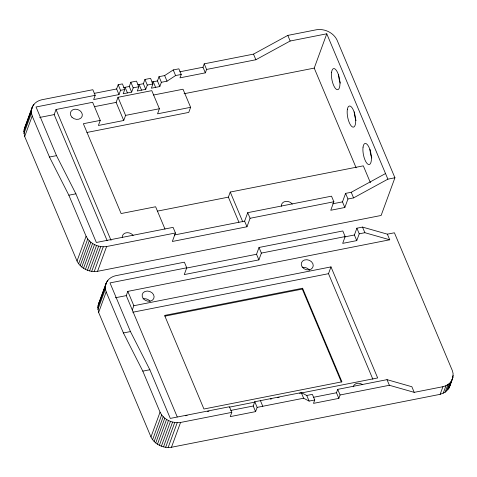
<?xml version="1.0" encoding="UTF-8"?>
<svg xmlns="http://www.w3.org/2000/svg" width="477" height="477" viewBox="0 0 477 477"><rect width="100%" height="100%" fill="white"/><g stroke="black" fill="none" stroke-linecap="round" stroke-linejoin="round"><path stroke-width="0.72" d="M23.85 131.539L24.566 128.033L32.09 107.486C33.628 103.461 37.468 100.736 41.582 99.812L92.83 89.718L95.191 95.334L93.641 99.58L118.988 94.583L120.538 90.338L118.177 84.727L122.404 83.892L124.765 89.509L123.209 93.754L131.658 92.091L133.214 87.846L130.853 82.229L136.488 81.12L138.843 86.736L137.293 90.982L145.741 89.312L147.292 85.067L144.936 79.456L150.565 78.347L152.926 83.958L151.376 88.203L159.825 86.54L161.375 82.294L159.014 76.684L164.648 75.569L173.24 69.94L178.875 68.831L181.236 74.442L179.996 77.84L205.343 72.85L206.583 69.451L204.222 63.835L253.508 54.128L287.804 35.399L316.519 29.741C324.569 28.483 333.429 32.585 337.018 40.032L394.92 177.772L381.123 215.467L97.529 271.33C89.479 272.588 80.619 268.485 77.03 261.038L24.691 136.535L23.85 131.539L31.369 110.992L32.09 107.486M97.803 307.462L98.518 303.962L106.037 283.416C107.581 279.391 111.421 276.66 115.535 275.742L184.384 262.177L186.745 267.794L184.259 274.585L258.892 259.882L261.378 253.09L259.017 247.474L342.808 230.969L345.163 236.586L342.677 243.377L356.76 240.605L359.247 233.813L356.885 228.197L362.52 227.088L387.366 234.171L394.407 232.782L452.309 370.522L453.078 373.437L452.929 377.307L448.863 388.278L445.089 392.249L440.14 394.336L171.476 447.259C163.432 448.517 154.572 444.415 150.976 436.968L98.644 312.465L97.803 307.462L105.322 286.921L106.037 283.416M449.638 386.662L452.929 377.307M24.071 129.75L32.859 105.87M33.384 105.757L33.885 104.385M23.922 133.62L31.44 113.073L31.369 110.992M24.691 136.535L32.209 115.989L31.44 113.073M107.152 240.641L54.169 114.599L56.03 109.507L92.645 102.293L100.248 120.389L98.387 125.481L123.734 120.49L125.594 115.392L117.992 97.302L151.787 90.642L159.396 108.738L157.529 113.83L190.621 107.313L183.013 89.223L153.522 95.03M118.988 94.583L116.626 88.972L118.177 84.727M123.734 120.49L116.126 102.394L117.992 97.302M131.658 92.091L129.297 86.474L130.853 82.229M77.03 261.038L86.099 236.246L68.849 195.206L49.465 157.028L32.209 115.989M145.741 89.312L143.38 83.702L144.936 79.456M78.639 263.787L87.714 238.995L86.099 236.246M80.196 265.576L89.265 240.784L87.714 238.995M81.77 267.013L90.839 242.221L89.265 240.784M83.523 268.289L92.598 243.497L90.839 242.221M85.431 269.374L94.5 244.582L92.598 243.497M87.452 270.256L96.527 245.464L94.5 244.582M159.825 86.54L157.464 80.929L159.014 76.684M89.557 270.924L98.632 246.132L103.247 246.794L106.598 246.537L175.447 232.979L173.091 227.362L96.342 242.483L75.891 193.817L56.501 155.645L36.049 106.985L95.191 95.334M91.715 271.359L100.784 246.567M94.172 271.586L103.247 246.794M97.529 271.33L106.598 246.537M98.023 305.674L106.806 281.8M107.337 281.68L107.838 280.315M97.874 309.549L105.393 289.002L105.322 286.921M98.644 312.465L106.162 291.918L105.393 289.002M205.343 72.85L202.981 67.233L204.222 63.835M190.621 107.313L188.755 112.405L86.897 132.469M177.235 416.904L126.256 295.621L127.806 291.375L389.727 239.782L387.366 234.171M132.284 309.972L133.84 305.727L127.806 291.375M175.447 232.979L172.34 241.469L246.973 226.766L250.085 218.275L247.724 212.664L331.509 196.16L333.87 201.771L330.764 210.262L344.841 207.489L347.954 198.998L345.592 193.382L351.221 192.273L385.517 173.545M238.911 222.193L228.382 197.144L230.248 192.052L363.319 165.841L370.432 182.763M150.976 436.968L160.051 412.176L142.802 371.136L123.412 332.958L106.162 291.918M152.592 439.716L161.661 414.924L160.051 412.176M154.149 441.505L163.217 416.713L161.661 414.924M155.723 442.942L164.792 418.15L163.217 416.713M157.476 444.212L166.551 419.42L164.792 418.15M159.384 445.303L168.453 420.511L166.551 419.42M161.405 446.186L170.48 421.394L168.453 420.511M246.973 226.766L244.618 221.155L247.724 212.664M163.51 446.854L172.585 422.062L177.2 422.723L180.55 422.467L231.798 412.372L229.437 406.756L170.295 418.407L149.844 369.747L130.454 331.569L110.002 282.909L186.745 267.794M165.662 447.289L174.737 422.497M168.125 447.515L177.2 422.723M171.476 447.259L180.55 422.467M356.146 167.832L314.224 68.104L326.775 33.801L290.165 41.016L255.869 59.744L206.583 69.451M258.892 259.882L256.531 254.271L259.017 247.474M231.798 412.372L230.248 416.618L255.594 411.621L257.145 407.376L254.784 401.765L301.255 392.613L306.741 395.469L312.375 394.36L314.737 399.976L313.49 403.369L338.843 398.378L340.083 394.98L337.722 389.369L387.008 379.656L411.86 386.74L414.215 392.35L442.936 386.698C447.05 385.774 450.89 383.049 452.434 379.024M255.594 411.621L253.233 406.01L254.784 401.765M341.335 381.988L302.287 289.092L302.597 288.245L164.595 315.428L203.935 409.004L341.931 381.821L302.597 288.245M344.841 207.489L342.486 201.872L345.592 193.382M372.871 379.245L328.498 273.685L330.984 266.893L133.84 305.727M356.76 240.605L354.399 234.988L356.885 228.197M338.843 398.378L336.482 392.762L337.722 389.369M440.14 394.336L442.936 386.698M443.181 393.334L445.977 385.696M445.089 392.249L447.885 384.605M446.573 391.092L449.37 383.454M447.837 389.763L450.634 382.125M452.387 377.599L453.15 375.518M448.863 388.278L451.659 380.64M24.566 128.033L26.02 125.427M98.518 303.962L99.288 302.346M161.375 82.294L167.01 81.185L175.602 75.557L181.236 74.442M347.954 198.998L353.582 197.889L387.879 179.161L394.92 177.772M179.805 71.8L202.981 67.233M94.178 93.391L116.626 88.972M123.668 87.583L129.297 86.474M137.746 84.811L143.38 83.702M151.829 82.038L157.464 80.929M120.538 90.338L124.765 89.509M133.214 87.846L138.843 86.736M147.292 85.067L152.926 83.958M39.633 117.461L54.169 114.599M94.398 106.675L116.126 102.394M184.074 93.736L314.224 68.104M100.248 120.389L83.35 123.716L121.116 213.547L155.615 206.756L165.006 229.091M125.594 115.392L159.396 108.738M49.465 157.028L56.501 155.645M68.849 195.206L75.891 193.817M157.374 211.132L228.382 197.144M250.085 218.275L333.87 201.771M174.332 235L244.618 221.155M332.624 203.816L342.486 201.872M261.378 253.09L345.163 236.586M359.247 233.813L364.881 232.704L389.727 239.782M186.245 268.116L256.531 254.271M344.543 236.932L354.399 234.988M115.351 297.767L126.256 295.621M132.815 312.232L328.498 273.685M165.018 316.132L302.287 289.092M123.412 332.958L130.454 331.569M142.802 371.136L149.844 369.747M185.631 415.765L187.091 415.479M207.537 411.448L208.998 411.162M229.437 407.131L254.992 402.099M270.328 399.082L271.789 398.79M277.632 397.639L279.093 397.353M299.538 393.328L377.665 377.939L330.984 266.893M230.785 410.429L253.233 406.01M257.145 407.376L303.616 398.223L309.102 401.085L314.737 399.976M313.306 397.329L336.482 392.762M340.083 394.98L389.369 385.273L414.215 392.35M96.527 245.464L98.632 246.132M170.48 421.394L172.585 422.062M326.775 33.801L387.879 179.161M287.804 35.399L290.165 41.016M351.221 192.273L353.582 197.889M362.52 227.088L364.881 232.704M253.508 54.128L255.869 59.744M387.008 379.656L389.369 385.273M230.248 192.052L242.769 221.841M173.24 69.94L175.602 75.557M306.741 395.469L309.102 401.085M301.255 392.613L303.616 398.223M164.648 75.569L167.01 81.185M153.236 81.758L155.597 87.374M139.159 84.53L141.514 90.147M260.418 400.656L262.779 406.267M125.075 87.303L127.437 92.92M56.03 109.507L111.028 240.342M371.792 157.982A10.738 3.798 78.9 0 1 369.961 149.313M356.057 120.556A10.738 3.798 78.9 0 1 354.226 111.88M340.322 83.123A10.738 3.798 78.9 0 1 338.491 74.448M122.279 237.594A6.135 4.961 20.1 0 1 126.166 232.818A6.135 4.961 20.1 0 1 133.161 235.447M281.4 206.249A6.135 4.961 20.1 0 1 285.288 201.479A6.135 4.961 20.1 0 1 292.282 204.102M302.615 267.418A6.135 4.961 20.1 0 1 309.501 270.31M143.022 298.852A6.135 4.961 20.1 0 1 150.094 301.279M353.236 386.799A6.135 4.961 20.1 0 1 362.574 384.563M71.944 117.229A6.135 4.961 20.1 0 0 82.086 116.442A6.135 4.961 20.1 0 0 74.99 109.197A6.135 4.961 20.1 0 0 71.944 117.229M363.051 147.113A10.738 3.798 78.9 0 0 368.214 164.386A10.738 3.798 78.9 0 0 370.212 150.529A10.738 3.798 78.9 0 0 363.051 147.113M347.316 109.68A10.738 3.798 78.9 0 0 352.485 126.96A10.738 3.798 78.9 0 0 354.477 113.097A10.738 3.798 78.9 0 0 347.316 109.68M331.581 72.248A10.738 3.798 78.9 0 0 336.75 89.527A10.738 3.798 78.9 0 0 338.742 75.664A10.738 3.798 78.9 0 0 331.581 72.248M143.344 298.68A6.135 4.961 20.1 0 0 153.666 298.751A6.135 4.961 20.1 0 0 147.339 291.048A6.135 4.961 20.1 0 0 143.344 298.68M302.179 266.959A6.135 4.961 20.1 0 0 312.578 267.764A6.135 4.961 20.1 0 0 306.955 259.721A6.135 4.961 20.1 0 0 302.179 266.959"/></g></svg>
